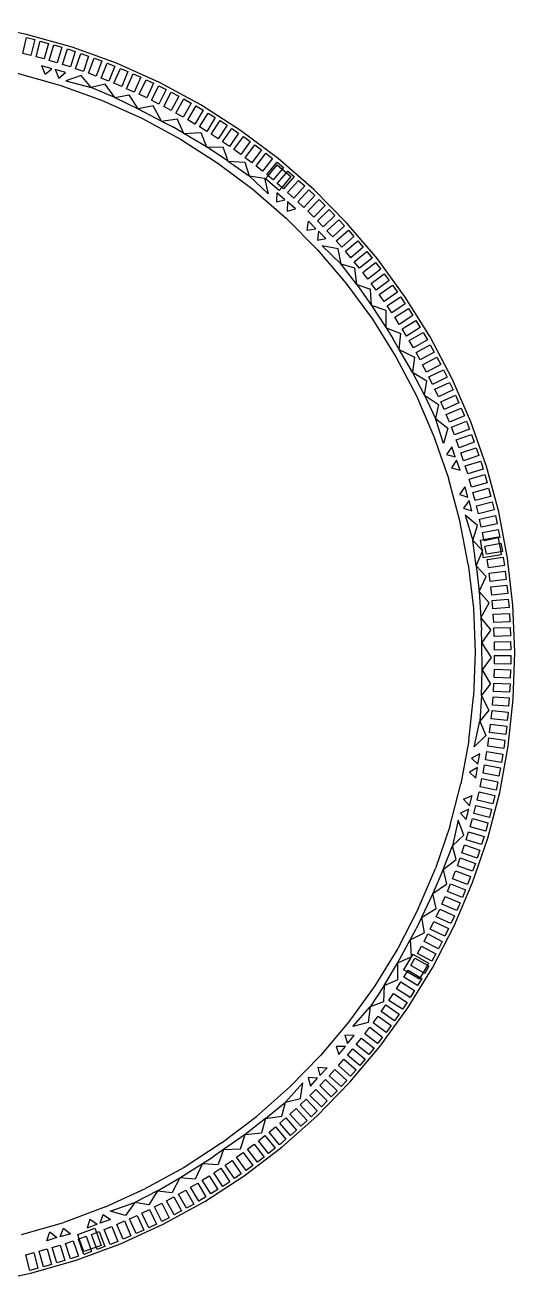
# Model space of a CAD drawing. Extents: x -761 to 761, y -265 to 265.
# Drawn here: x -460.5 to -406.6, y -64.1 to 74.3 of the extents above; entities that cross this region are included whole.
import ezdxf

# ---------------------------------------------------------------- set-up
doc = ezdxf.new("R2010")
doc.units = 0
doc.header["$MEASUREMENT"] = 0
doc.layers.get('0').update_dxf_attribs({"linetype": 'CONTINUOUS'})

msp = doc.modelspace()

# ---------------------------------------------------------------- linework, layer by layer
for p, q in [((-460.37, 73.29), (-465.45, 74.32)), ((-460.8, 71.22), (-460.37, 72.95)), ((-455.37, 71.89), (-460.37, 73.29)), ((-460.37, 72.95), (-459.47, 72.73)), ((-459.47, 72.73), (-459.9, 71)), ((-459.33, 70.85), (-458.86, 72.57)), ((-458.86, 72.57), (-457.97, 72.32)), ((-457.97, 72.32), (-458.45, 70.6)), ((-457.88, 70.44), (-457.37, 72.15)), ((-457.37, 72.15), (-456.49, 71.89)), ((-459.9, 71), (-460.8, 71.22)), ((-458.45, 70.6), (-459.33, 70.85)), ((-456.49, 71.89), (-456.99, 70.18)), ((-456.43, 70), (-455.88, 71.7)), ((-455.88, 71.7), (-455.01, 71.42)), ((-455.01, 71.42), (-455.55, 69.72)), ((-450.49, 70.13), (-455.37, 71.89)), ((-454.99, 69.53), (-454.41, 71.22)), ((-454.41, 71.22), (-453.54, 70.92)), ((-453.54, 70.92), (-454.12, 69.23)), ((-453.57, 69.03), (-452.95, 70.7)), ((-452.95, 70.7), (-452.08, 70.38)), ((-458.33, 68.91), (-458.71, 69.86)), ((-457.58, 69.51), (-458.71, 69.86)), ((-458.33, 68.91), (-457.58, 69.51)), ((-456.99, 70.18), (-457.88, 70.44)), ((-456.09, 69.12), (-457.22, 69.44)), ((-457.22, 69.44), (-456.82, 68.49)), ((-455.55, 69.72), (-456.43, 70)), ((-454.12, 69.23), (-454.99, 69.53)), ((-452.08, 70.38), (-452.71, 68.71)), ((-452.15, 68.5), (-451.5, 70.15)), ((-451.5, 70.15), (-450.64, 69.81)), ((-450.64, 69.81), (-451.3, 68.15)), ((-450.75, 67.93), (-450.05, 69.57)), ((-445.76, 68), (-450.49, 70.13)), ((-450.05, 69.57), (-449.21, 69.21)), ((-461.39, 69.04), (-456.71, 67.73)), ((-456.82, 68.49), (-456.09, 69.12)), ((-454.37, 68.79), (-456.05, 68.21)), ((-456.05, 68.21), (-453.25, 67.47)), ((-453.25, 67.47), (-454.37, 68.79)), ((-452.71, 68.71), (-453.57, 69.03)), ((-451.73, 67.84), (-453.25, 67.47)), ((-451.3, 68.15), (-452.15, 68.5)), ((-450.67, 66.36), (-451.73, 67.84)), ((-449.9, 67.57), (-450.75, 67.93)), ((-449.21, 69.21), (-449.9, 67.57)), ((-449.36, 67.33), (-448.63, 68.96)), ((-448.63, 68.96), (-447.79, 68.58)), ((-447.79, 68.58), (-448.52, 66.95)), ((-447.98, 66.71), (-447.22, 68.32)), ((-447.22, 68.32), (-446.39, 67.92)), ((-446.39, 67.92), (-447.15, 66.31)), ((-441.2, 65.54), (-445.76, 68)), ((-456.71, 67.73), (-452.13, 66.07)), ((-450.67, 66.36), (-453.25, 67.47)), ((-450.67, 66.36), (-449.07, 66.67)), ((-448.52, 66.95), (-449.36, 67.33)), ((-448.09, 65.13), (-449.07, 66.67)), ((-447.15, 66.31), (-447.98, 66.71)), ((-446.62, 66.05), (-445.82, 67.64)), ((-445.82, 67.64), (-445, 67.23)), ((-445, 67.23), (-445.8, 65.63)), ((-445.28, 65.36), (-444.44, 66.94)), ((-443.63, 66.5), (-444.46, 64.93)), ((-444.44, 66.94), (-443.63, 66.5)), ((-452.13, 66.07), (-447.7, 64.08)), ((-450.67, 66.36), (-448.09, 65.13)), ((-446.44, 65.43), (-448.09, 65.13)), ((-448.09, 65.13), (-445.51, 63.77)), ((-445.8, 65.63), (-446.62, 66.05)), ((-445.51, 63.77), (-446.44, 65.43)), ((-444.46, 64.93), (-445.28, 65.36)), ((-443.95, 64.64), (-443.07, 66.2)), ((-442.27, 65.75), (-443.14, 64.19)), ((-443.07, 66.2), (-442.27, 65.75)), ((-442.63, 63.9), (-441.72, 65.43)), ((-441.72, 65.43), (-440.93, 64.96)), ((-436.83, 62.74), (-441.2, 65.54)), ((-447.7, 64.08), (-443.42, 61.77)), ((-445.51, 63.77), (-443.78, 64.02)), ((-445.51, 63.77), (-444.28, 63.12)), ((-443.14, 64.19), (-443.95, 64.64)), ((-443.08, 62.41), (-443.78, 64.02)), ((-441.84, 63.43), (-442.63, 63.9)), ((-440.93, 64.96), (-441.84, 63.43)), ((-441.33, 63.12), (-440.39, 64.64)), ((-439.61, 64.15), (-440.55, 62.63)), ((-440.39, 64.64), (-439.61, 64.15)), ((-440.05, 62.31), (-439.08, 63.81)), ((-439.08, 63.81), (-438.31, 63.31)), ((-443.08, 62.41), (-444.28, 63.12)), ((-443.08, 62.41), (-441.18, 62.49)), ((-440.57, 60.93), (-443.08, 62.41)), ((-440.55, 62.63), (-441.33, 63.12)), ((-441.18, 62.49), (-440.57, 60.93)), ((-439.28, 61.81), (-440.05, 62.31)), ((-438.31, 63.31), (-439.28, 61.81)), ((-438.79, 61.48), (-437.79, 62.95)), ((-437.03, 62.43), (-438.03, 60.96)), ((-437.79, 62.95), (-437.03, 62.43)), ((-432.68, 59.63), (-436.83, 62.74)), ((-443.42, 61.77), (-439.32, 59.15)), ((-438.18, 59.37), (-440.57, 60.93)), ((-440.57, 60.93), (-438.75, 60.89)), ((-438.03, 60.96), (-438.79, 61.48)), ((-437.55, 60.62), (-436.51, 62.07)), ((-435.76, 61.53), (-436.8, 60.08)), ((-436.51, 62.07), (-435.76, 61.53)), ((-436.33, 59.73), (-435.25, 61.16)), ((-435.25, 61.16), (-434.52, 60.6)), ((-438.18, 59.37), (-438.75, 60.89)), ((-436.8, 60.08), (-437.55, 60.62)), ((-435.59, 59.18), (-436.33, 59.73)), ((-434.52, 60.6), (-435.59, 59.18)), ((-435.12, 58.81), (-434.02, 60.22)), ((-433.29, 59.65), (-434.4, 58.24)), ((-434.02, 60.22), (-433.29, 59.65)), ((-428.77, 56.22), (-432.68, 59.63)), ((-439.32, 59.15), (-435.43, 56.23)), ((-438.18, 59.37), (-435.88, 57.75)), ((-438.18, 59.37), (-436.36, 59.24)), ((-436.36, 59.24), (-435.88, 57.75)), ((-434.4, 58.24), (-435.12, 58.81)), ((-433.94, 57.87), (-432.8, 59.25)), ((-433.79, 57.75), (-432.8, 58.94)), ((-432.25, 58.47), (-433.23, 57.28)), ((-432.8, 59.25), (-432.09, 58.66)), ((-432.8, 58.94), (-432.25, 58.47)), ((-432.09, 58.66), (-432.25, 58.47)), ((-432.25, 58.47), (-431.77, 58.07)), ((-431.77, 58.07), (-431.61, 58.25)), ((-431.61, 58.25), (-430.91, 57.65)), ((-433.79, 55.75), (-435.88, 57.75)), ((-435.88, 57.75), (-434.17, 57.48)), ((-434.17, 57.48), (-433.79, 55.75)), ((-434.09, 57.41), (-433.79, 57.75)), ((-432.56, 56.12), (-434.09, 57.41)), ((-433.79, 57.75), (-433.94, 57.87)), ((-433.23, 57.28), (-433.79, 57.75)), ((-432.78, 56.9), (-431.77, 58.07)), ((-432.27, 56.46), (-432.78, 56.9)), ((-431.27, 57.65), (-432.27, 56.46)), ((-430.91, 57.65), (-432.08, 56.3)), ((-431.77, 58.07), (-431.27, 57.65)), ((-431.64, 55.91), (-430.44, 57.23)), ((-430.44, 57.23), (-429.76, 56.62)), ((-435.43, 56.23), (-431.76, 53.03)), ((-432.81, 55.88), (-432.87, 54.86)), ((-431.94, 55.09), (-432.81, 55.88)), ((-432.27, 56.46), (-432.56, 56.12)), ((-432.08, 56.3), (-432.27, 56.46)), ((-430.95, 55.29), (-431.64, 55.91)), ((-429.76, 56.62), (-430.95, 55.29)), ((-430.52, 54.89), (-429.29, 56.19)), ((-428.63, 55.56), (-429.85, 54.26)), ((-429.29, 56.19), (-428.63, 55.56)), ((-425.12, 52.53), (-428.77, 56.22)), ((-432.87, 54.86), (-431.94, 55.09)), ((-431.64, 54.87), (-431.68, 53.84)), ((-431.68, 53.84), (-430.76, 54.1)), ((-430.76, 54.1), (-431.64, 54.87)), ((-429.85, 54.26), (-430.52, 54.89)), ((-429.42, 53.85), (-428.17, 55.12)), ((-427.52, 54.47), (-428.77, 53.2)), ((-428.35, 52.78), (-427.07, 54.02)), ((-428.17, 55.12), (-427.52, 54.47)), ((-427.07, 54.02), (-426.43, 53.36)), ((-431.76, 53.03), (-428.34, 49.58)), ((-429.48, 51.74), (-429.34, 52.76)), ((-428.77, 53.2), (-429.42, 53.85)), ((-428.53, 51.91), (-429.34, 52.76)), ((-427.71, 52.12), (-428.35, 52.78)), ((-426.43, 53.36), (-427.71, 52.12)), ((-427.31, 51.69), (-426, 52.9)), ((-426, 52.9), (-425.37, 52.23)), ((-429.48, 51.74), (-428.53, 51.91)), ((-428.25, 51.66), (-428.36, 50.64)), ((-427.42, 50.83), (-428.25, 51.66)), ((-426.68, 51.01), (-427.31, 51.69)), ((-425.37, 52.23), (-426.68, 51.01)), ((-426.28, 50.57), (-424.95, 51.76)), ((-421.75, 48.59), (-425.12, 52.53)), ((-424.95, 51.76), (-424.34, 51.07)), ((-428.36, 50.64), (-427.42, 50.83)), ((-426.08, 49.7), (-427.83, 50.02)), ((-427.83, 50.02), (-425.75, 48.01)), ((-425.67, 49.88), (-426.28, 50.57)), ((-424.34, 51.07), (-425.67, 49.88)), ((-425.28, 49.44), (-423.93, 50.59)), ((-423.33, 49.89), (-424.69, 48.73)), ((-423.93, 50.59), (-423.33, 49.89)), ((-428.34, 49.58), (-425.18, 45.87)), ((-425.75, 48.01), (-426.08, 49.7)), ((-424.69, 48.73), (-425.28, 49.44)), ((-424.31, 48.28), (-422.93, 49.4)), ((-422.35, 48.68), (-423.73, 47.56)), ((-422.93, 49.4), (-422.35, 48.68)), ((-418.69, 44.4), (-421.75, 48.59)), ((-424.24, 47.58), (-425.75, 48.01)), ((-424.04, 45.78), (-425.75, 48.01)), ((-423.73, 47.56), (-424.31, 48.28)), ((-424.04, 45.78), (-424.24, 47.58)), ((-423.37, 47.1), (-421.96, 48.19)), ((-422.8, 46.37), (-423.37, 47.1)), ((-421.39, 47.46), (-422.8, 46.37)), ((-421.96, 48.19), (-421.39, 47.46)), ((-425.18, 45.87), (-422.31, 41.95)), ((-424.04, 45.78), (-422.39, 43.45)), ((-424.04, 45.78), (-422.5, 45.27)), ((-422.44, 45.89), (-421.01, 46.95)), ((-421.9, 45.15), (-422.44, 45.89)), ((-420.46, 46.21), (-421.9, 45.15)), ((-421.55, 44.67), (-420.09, 45.7)), ((-421.01, 46.95), (-420.46, 46.21)), ((-420.09, 45.7), (-419.56, 44.95)), ((-422.39, 43.45), (-422.5, 45.27)), ((-421.02, 43.92), (-421.55, 44.67)), ((-419.56, 44.95), (-421.02, 43.92)), ((-420.69, 43.43), (-419.21, 44.43)), ((-419.21, 44.43), (-418.69, 43.66)), ((-415.94, 40), (-418.69, 44.4)), ((-422.39, 43.45), (-420.81, 41)), ((-420.8, 42.9), (-422.39, 43.45)), ((-420.17, 42.66), (-420.69, 43.43)), ((-418.69, 43.66), (-420.17, 42.66)), ((-419.85, 42.17), (-418.35, 43.13)), ((-418.35, 43.13), (-417.85, 42.36)), ((-422.31, 41.95), (-419.74, 37.82)), ((-420.81, 41), (-420.8, 42.9)), ((-419.35, 41.39), (-419.85, 42.17)), ((-417.85, 42.36), (-419.35, 41.39)), ((-419.04, 40.89), (-417.52, 41.82)), ((-417.52, 41.82), (-417.04, 41.03)), ((-420.81, 41), (-420.05, 39.83)), ((-420.81, 41), (-419.17, 40.37)), ((-419.35, 38.63), (-419.17, 40.37)), ((-418.56, 40.1), (-419.04, 40.89)), ((-417.04, 41.03), (-418.56, 40.1)), ((-418.26, 39.6), (-416.72, 40.49)), ((-416.72, 40.49), (-416.25, 39.69)), ((-419.35, 38.63), (-420.05, 39.83)), ((-417.8, 38.8), (-418.26, 39.6)), ((-416.25, 39.69), (-417.8, 38.8)), ((-417.51, 38.28), (-415.94, 39.14)), ((-413.53, 35.41), (-415.94, 40)), ((-415.94, 39.14), (-415.5, 38.34)), ((-419.74, 37.82), (-417.47, 33.52)), ((-419.35, 38.63), (-417.66, 37.77)), ((-417.89, 36.11), (-419.35, 38.63)), ((-417.66, 37.77), (-417.89, 36.11)), ((-417.06, 37.48), (-417.51, 38.28)), ((-415.5, 38.34), (-417.06, 37.48)), ((-416.78, 36.95), (-415.2, 37.78)), ((-415.2, 37.78), (-414.78, 36.96)), ((-416.56, 33.58), (-417.89, 36.11)), ((-417.89, 36.11), (-416.32, 35.19)), ((-416.36, 36.14), (-416.78, 36.95)), ((-414.78, 36.96), (-416.36, 36.14)), ((-416.09, 35.61), (-414.49, 36.4)), ((-414.49, 36.4), (-414.08, 35.57)), ((-416.56, 33.58), (-416.32, 35.19)), ((-415.68, 34.78), (-416.09, 35.61)), ((-414.08, 35.57), (-415.68, 34.78)), ((-415.43, 34.25), (-413.81, 35)), ((-413.81, 35), (-413.42, 34.17)), ((-411.46, 30.65), (-413.53, 35.41)), ((-417.47, 33.52), (-415.53, 29.06)), ((-416.56, 33.58), (-415.04, 32.58)), ((-416.56, 33.58), (-415.35, 31.04)), ((-415.04, 33.41), (-415.43, 34.25)), ((-413.42, 34.17), (-415.04, 33.41)), ((-414.79, 32.87), (-413.16, 33.59)), ((-413.16, 33.59), (-412.79, 32.75)), ((-415.04, 32.58), (-415.35, 31.04)), ((-414.42, 32.03), (-414.79, 32.87)), ((-412.79, 32.75), (-414.42, 32.03)), ((-414.19, 31.48), (-412.54, 32.17)), ((-412.54, 32.17), (-412.19, 31.31)), ((-414.5, 28.28), (-415.35, 31.04)), ((-415.35, 31.04), (-413.99, 29.98)), ((-413.84, 30.63), (-414.19, 31.48)), ((-412.19, 31.31), (-413.84, 30.63)), ((-413.62, 30.08), (-411.96, 30.72)), ((-411.96, 30.72), (-411.62, 29.86)), ((-409.75, 25.76), (-411.46, 30.65)), ((-413.99, 29.98), (-414.5, 28.28)), ((-413.29, 29.22), (-413.62, 30.08)), ((-411.62, 29.86), (-413.29, 29.22)), ((-413.08, 28.67), (-411.4, 29.27)), ((-411.4, 29.27), (-411.09, 28.41)), ((-415.53, 29.06), (-413.93, 24.47)), ((-413.58, 27.91), (-414.14, 27.05)), ((-413.21, 26.8), (-413.58, 27.91)), ((-412.77, 27.8), (-413.08, 28.67)), ((-411.09, 28.41), (-412.77, 27.8)), ((-412.57, 27.24), (-410.88, 27.81)), ((-410.88, 27.81), (-410.59, 26.94)), ((-414.14, 27.05), (-413.21, 26.8)), ((-413.06, 26.46), (-413.6, 25.59)), ((-412.66, 25.35), (-413.06, 26.46)), ((-412.28, 26.37), (-412.57, 27.24)), ((-410.59, 26.94), (-412.28, 26.37)), ((-412.1, 25.8), (-410.39, 26.34)), ((-410.39, 26.34), (-410.12, 25.46)), ((-413.6, 25.59), (-412.66, 25.35)), ((-411.82, 24.92), (-412.1, 25.8)), ((-410.12, 25.46), (-411.82, 24.92)), ((-408.4, 20.75), (-409.75, 25.76)), ((-412.67, 19.77), (-413.93, 24.47)), ((-411.65, 24.36), (-409.94, 24.85)), ((-411.4, 23.47), (-411.65, 24.36)), ((-409.68, 23.96), (-411.4, 23.47)), ((-409.94, 24.85), (-409.68, 23.96)), ((-412.7, 22.68), (-412.09, 23.49)), ((-412.7, 22.68), (-411.79, 22.36)), ((-411.79, 22.36), (-412.09, 23.49)), ((-411.24, 22.9), (-409.52, 23.36)), ((-411, 22.01), (-411.24, 22.9)), ((-409.28, 22.46), (-411, 22.01)), ((-409.52, 23.36), (-409.28, 22.46)), ((-411.67, 22.01), (-412.27, 21.17)), ((-412.27, 21.17), (-411.35, 20.88)), ((-411.35, 20.88), (-411.67, 22.01)), ((-410.86, 21.43), (-409.13, 21.85)), ((-410.64, 20.54), (-410.86, 21.43)), ((-408.91, 20.96), (-410.64, 20.54)), ((-409.13, 21.85), (-408.91, 20.96)), ((-411.76, 14.99), (-412.67, 19.77)), ((-412.1, 20.37), (-411.27, 17.6)), ((-410.74, 19.24), (-412.1, 20.37)), ((-410.51, 19.96), (-408.77, 20.34)), ((-410.32, 19.06), (-410.51, 19.96)), ((-408.57, 19.44), (-410.32, 19.06)), ((-408.77, 20.34), (-408.57, 19.44)), ((-407.43, 15.65), (-408.4, 20.75)), ((-411.27, 17.6), (-410.74, 19.24)), ((-410.2, 18.48), (-408.45, 18.82)), ((-410.05, 17.72), (-410.2, 18.48)), ((-410.05, 17.72), (-408.47, 18)), ((-408.47, 18), (-408.45, 17.88)), ((-408.45, 18.82), (-408.27, 17.92)), ((-410.87, 14.82), (-411.27, 17.6)), ((-410.25, 16.58), (-411.27, 17.6)), ((-410.44, 17.65), (-410.05, 17.72)), ((-410.44, 17.65), (-410.1, 15.68)), ((-410.02, 17.58), (-410.05, 17.72)), ((-408.45, 17.88), (-410.02, 17.58)), ((-409.92, 16.99), (-408.34, 17.26)), ((-409.76, 16.08), (-409.92, 16.99)), ((-408.27, 17.92), (-408.45, 17.88)), ((-408.45, 17.88), (-408.34, 17.26)), ((-408.34, 17.26), (-408.16, 17.29)), ((-408.34, 17.26), (-408.18, 16.36)), ((-408.16, 17.29), (-408, 16.39)), ((-410.87, 14.82), (-410.22, 16.37)), ((-410.17, 16.49), (-410.25, 16.58)), ((-410.22, 16.37), (-410.17, 16.49)), ((-408.13, 16.03), (-410.1, 15.68)), ((-408.18, 16.36), (-409.76, 16.08)), ((-409.67, 15.5), (-407.9, 15.76)), ((-409.53, 14.59), (-409.67, 15.5)), ((-408, 16.39), (-408.18, 16.36)), ((-408.18, 16.36), (-408.13, 16.03)), ((-407.9, 15.76), (-407.77, 14.85)), ((-406.84, 10.5), (-407.43, 15.65)), ((-411.76, 14.99), (-411.2, 10.16)), ((-410.87, 14.82), (-409.77, 13.62)), ((-410.87, 14.82), (-410.57, 11.98)), ((-407.77, 14.85), (-409.53, 14.59)), ((-409.45, 14), (-407.68, 14.22)), ((-409.34, 13.09), (-409.45, 14)), ((-407.68, 14.22), (-407.57, 13.31)), ((-410.57, 11.98), (-409.77, 13.62)), ((-407.57, 13.31), (-409.34, 13.09)), ((-409.27, 12.5), (-407.5, 12.68)), ((-409.18, 11.58), (-409.27, 12.5)), ((-407.5, 12.68), (-407.4, 11.76)), ((-409.46, 10.73), (-410.57, 11.98)), ((-410.57, 11.98), (-410.39, 9.07)), ((-407.4, 11.76), (-409.18, 11.58)), ((-409.12, 10.99), (-407.35, 11.13)), ((-407.35, 11.13), (-407.27, 10.21)), ((-411.2, 10.16), (-411, 5.3)), ((-410.39, 9.07), (-409.46, 10.73)), ((-409.05, 10.07), (-409.12, 10.99)), ((-407.27, 10.21), (-409.05, 10.07)), ((-406.63, 5.31), (-406.84, 10.5)), ((-410.39, 9.07), (-409.27, 7.72)), ((-410.39, 9.07), (-410.29, 7.68)), ((-409.01, 9.48), (-407.23, 9.58)), ((-408.95, 8.56), (-409.01, 9.48)), ((-407.17, 8.66), (-408.95, 8.56)), ((-407.23, 9.58), (-407.17, 8.66)), ((-410.28, 6.29), (-410.29, 7.68)), ((-410.28, 6.29), (-409.27, 7.72)), ((-408.93, 7.97), (-407.15, 8.03)), ((-408.89, 7.05), (-408.93, 7.97)), ((-407.11, 7.11), (-408.89, 7.05)), ((-407.15, 8.03), (-407.11, 7.11)), ((-410.28, 6.29), (-409.22, 4.71)), ((-410.23, 3.38), (-410.28, 6.29)), ((-408.88, 6.45), (-407.1, 6.48)), ((-408.87, 5.53), (-408.88, 6.45)), ((-407.08, 5.56), (-408.87, 5.53)), ((-407.1, 6.48), (-407.08, 5.56)), ((-411, 5.3), (-411.17, 0.44)), ((-409.22, 4.71), (-410.23, 3.38)), ((-408.87, 4.02), (-408.86, 4.94)), ((-408.86, 4.94), (-407.08, 4.93)), ((-407.08, 4.93), (-407.09, 4)), ((-406.8, 0.13), (-406.63, 5.31)), ((-410.31, 0.52), (-410.23, 3.38)), ((-410.23, 3.38), (-409.31, 1.8)), ((-408.91, 2.51), (-408.88, 3.43)), ((-408.88, 3.43), (-407.1, 3.37)), ((-407.09, 4), (-408.87, 4.02)), ((-407.1, 3.37), (-407.13, 2.45)), ((-410.31, 0.52), (-409.31, 1.8)), ((-408.99, 0.99), (-408.94, 1.91)), ((-408.94, 1.91), (-407.16, 1.82)), ((-407.13, 2.45), (-408.91, 2.51)), ((-407.16, 1.82), (-407.21, 0.9)), ((-411.69, -4.4), (-411.17, 0.44)), ((-410.31, 0.52), (-410.49, -2.28)), ((-410.31, 0.52), (-409.48, -1.09)), ((-409.09, -0.52), (-409.02, 0.4)), ((-409.02, 0.4), (-407.25, 0.27)), ((-407.21, 0.9), (-408.99, 0.99)), ((-407.36, -5.03), (-406.8, 0.13)), ((-407.25, 0.27), (-407.32, -0.65)), ((-409.48, -1.09), (-410.49, -2.28)), ((-409.23, -2.02), (-409.14, -1.11)), ((-409.14, -1.11), (-407.37, -1.28)), ((-407.32, -0.65), (-409.09, -0.52)), ((-407.37, -1.28), (-407.46, -2.2)), ((-411.11, -5.11), (-410.49, -2.28)), ((-410.49, -2.28), (-409.83, -3.88)), ((-409.41, -3.53), (-409.3, -2.61)), ((-409.3, -2.61), (-407.53, -2.82)), ((-407.46, -2.2), (-409.23, -2.02)), ((-409.83, -3.88), (-411.11, -5.11)), ((-409.62, -5.03), (-409.49, -4.11)), ((-409.49, -4.11), (-407.72, -4.37)), ((-407.64, -3.74), (-409.41, -3.53)), ((-407.53, -2.82), (-407.64, -3.74)), ((-411.69, -4.4), (-412.56, -9.18)), ((-407.85, -5.28), (-409.62, -5.03)), ((-408.3, -10.13), (-407.36, -5.03)), ((-407.72, -4.37), (-407.85, -5.28)), ((-410.48, -5.88), (-411.39, -6.36)), ((-411.39, -6.36), (-410.71, -7.03)), ((-410.71, -7.03), (-410.48, -5.88)), ((-409.86, -6.53), (-409.71, -5.62)), ((-408.1, -6.82), (-409.86, -6.53)), ((-409.71, -5.62), (-407.95, -5.91)), ((-407.95, -5.91), (-408.1, -6.82)), ((-410.74, -7.4), (-411.64, -7.9)), ((-411.64, -7.9), (-410.93, -8.56)), ((-410.93, -8.56), (-410.74, -7.4)), ((-410.13, -8.01), (-409.96, -7.11)), ((-408.38, -8.35), (-410.13, -8.01)), ((-409.96, -7.11), (-408.21, -7.44)), ((-408.21, -7.44), (-408.38, -8.35)), ((-413.79, -13.89), (-412.56, -9.18)), ((-410.44, -9.5), (-410.25, -8.59)), ((-408.69, -9.87), (-410.44, -9.5)), ((-410.25, -8.59), (-408.5, -8.96)), ((-408.5, -8.96), (-408.69, -9.87)), ((-412.28, -10.88), (-411.34, -10.46)), ((-412.28, -10.88), (-411.64, -11.6)), ((-411.64, -11.6), (-411.34, -10.46)), ((-410.78, -10.97), (-410.57, -10.07)), ((-409.04, -11.38), (-410.78, -10.97)), ((-410.57, -10.07), (-408.83, -10.48)), ((-409.61, -15.15), (-408.3, -10.13)), ((-408.83, -10.48), (-409.04, -11.38)), ((-411.7, -11.96), (-412.63, -12.4)), ((-412.63, -12.4), (-411.98, -13.11)), ((-411.98, -13.11), (-411.7, -11.96)), ((-411.15, -12.44), (-410.92, -11.55)), ((-409.42, -12.89), (-411.15, -12.44)), ((-410.92, -11.55), (-409.19, -11.99)), ((-409.19, -11.99), (-409.42, -12.89)), ((-412.88, -13.19), (-413.51, -16.01)), ((-412.24, -14.84), (-412.88, -13.19)), ((-411.55, -13.9), (-411.3, -13.01)), ((-411.3, -13.01), (-409.59, -13.49)), ((-409.59, -13.49), (-409.84, -14.38)), ((-413.79, -13.89), (-415.36, -18.49)), ((-413.51, -16.01), (-412.24, -14.84)), ((-411.99, -15.35), (-411.72, -14.46)), ((-411.72, -14.46), (-410.02, -14.99)), ((-409.84, -14.38), (-411.55, -13.9)), ((-411.28, -20.06), (-409.61, -15.15)), ((-410.02, -14.99), (-410.29, -15.87)), ((-414.52, -18.63), (-413.51, -16.01)), ((-413.09, -17.51), (-413.51, -16.01)), ((-412.46, -16.78), (-412.17, -15.91)), ((-412.17, -15.91), (-410.48, -16.47)), ((-410.29, -15.87), (-411.99, -15.35)), ((-410.48, -16.47), (-410.77, -17.35)), ((-414.52, -18.63), (-413.09, -17.51)), ((-412.96, -18.21), (-412.65, -17.34)), ((-412.65, -17.34), (-410.97, -17.94)), ((-410.77, -17.35), (-412.46, -16.78)), ((-410.97, -17.94), (-411.28, -18.81)), ((-417.27, -22.96), (-415.36, -18.49)), ((-414.52, -18.63), (-415.65, -21.26)), ((-414.52, -18.63), (-414.15, -20.21)), ((-413.49, -19.63), (-413.17, -18.77)), ((-413.17, -18.77), (-411.5, -19.4)), ((-411.28, -18.81), (-412.96, -18.21)), ((-415.65, -21.26), (-414.15, -20.21)), ((-414.06, -21.03), (-413.71, -20.18)), ((-413.71, -20.18), (-412.06, -20.85)), ((-411.83, -20.27), (-413.49, -19.63)), ((-413.32, -24.83), (-411.28, -20.06)), ((-411.5, -19.4), (-411.83, -20.27)), ((-415.65, -21.26), (-416.91, -23.88)), ((-415.29, -22.89), (-415.65, -21.26)), ((-414.65, -22.43), (-414.29, -21.58)), ((-414.29, -21.58), (-412.65, -22.29)), ((-412.41, -21.71), (-414.06, -21.03)), ((-412.06, -20.85), (-412.41, -21.71)), ((-417.27, -22.96), (-419.51, -27.29)), ((-416.91, -23.88), (-415.29, -22.89)), ((-415.28, -23.81), (-414.89, -22.97)), ((-414.89, -22.97), (-413.28, -23.72)), ((-413.02, -23.14), (-414.65, -22.43)), ((-412.65, -22.29), (-413.02, -23.14)), ((-416.91, -23.88), (-417.51, -25.14)), ((-416.91, -23.88), (-416.6, -25.6)), ((-415.94, -25.17), (-415.53, -24.34)), ((-415.7, -29.44), (-413.32, -24.83)), ((-415.53, -24.34), (-413.93, -25.12)), ((-413.66, -24.55), (-415.28, -23.81)), ((-413.28, -23.72), (-413.66, -24.55)), ((-418.17, -26.36), (-417.51, -25.14)), ((-418.17, -26.36), (-416.6, -25.6)), ((-416.62, -26.52), (-416.2, -25.7)), ((-416.2, -25.7), (-414.62, -26.52)), ((-414.33, -25.95), (-415.94, -25.17)), ((-413.93, -25.12), (-414.33, -25.95)), ((-419.51, -27.29), (-422.05, -31.43)), ((-419.56, -28.92), (-418.17, -26.36)), ((-418.17, -26.36), (-418.03, -28.21)), ((-417.34, -27.85), (-416.9, -27.04)), ((-416.9, -27.04), (-415.33, -27.9)), ((-415.04, -27.34), (-416.62, -26.52)), ((-414.62, -26.52), (-415.04, -27.34)), ((-421.02, -31.38), (-419.56, -28.92)), ((-418.07, -28.27), (-419.56, -28.92)), ((-419.56, -28.92), (-419.53, -30.74)), ((-417.87, -27.93), (-418.87, -29.66)), ((-418.08, -29.17), (-417.63, -28.37)), ((-418.02, -28.25), (-418.07, -28.27)), ((-418.03, -28.21), (-418.02, -28.25)), ((-417.87, -27.93), (-416.14, -28.94)), ((-417.63, -28.37), (-416.26, -29.15)), ((-415.77, -28.71), (-417.34, -27.85)), ((-416.14, -28.94), (-416.26, -29.15)), ((-415.33, -27.9), (-415.77, -28.71)), ((-418.5, -29.88), (-418.87, -29.66)), ((-418.86, -30.47), (-418.5, -29.88)), ((-418.5, -29.88), (-418.38, -29.68)), ((-417.14, -30.67), (-418.5, -29.88)), ((-418.41, -33.85), (-415.7, -29.44)), ((-418.38, -29.68), (-417.04, -30.49)), ((-416.72, -29.95), (-418.08, -29.17)), ((-416.72, -29.95), (-417.04, -30.49)), ((-416.26, -29.15), (-416.72, -29.95)), ((-416.54, -30.06), (-416.72, -29.95)), ((-416.08, -29.26), (-416.54, -30.06)), ((-416.26, -29.15), (-416.08, -29.26)), ((-422.05, -31.43), (-424.9, -35.37)), ((-421.02, -31.38), (-422.55, -33.73)), ((-421.02, -31.38), (-421.09, -33.19)), ((-421.02, -31.38), (-419.53, -30.74)), ((-419.66, -31.75), (-419.17, -30.97)), ((-418.15, -32.71), (-419.66, -31.75)), ((-419.17, -30.97), (-417.66, -31.93)), ((-417.33, -31.39), (-418.86, -30.47)), ((-416.86, -30.6), (-417.33, -31.39)), ((-417.04, -30.49), (-417.14, -30.67)), ((-417.04, -30.49), (-416.86, -30.6)), ((-421.09, -33.19), (-422.55, -33.73)), ((-420.49, -33.02), (-419.98, -32.25)), ((-419.01, -34), (-420.49, -33.02)), ((-419.98, -32.25), (-418.5, -33.24)), ((-417.66, -31.93), (-418.15, -32.71)), ((-424.47, -35.9), (-422.55, -33.73)), ((-422.55, -33.73), (-422.76, -35.45)), ((-421.45, -38.06), (-418.41, -33.85)), ((-421.35, -34.26), (-420.82, -33.5)), ((-419.89, -35.28), (-421.35, -34.26)), ((-420.82, -33.5), (-419.36, -34.53)), ((-419.36, -34.53), (-419.89, -35.28)), ((-418.5, -33.24), (-419.01, -34)), ((-424.9, -35.37), (-428.03, -39.1)), ((-422.76, -35.45), (-424.47, -35.9)), ((-423.15, -36.69), (-422.59, -35.96)), ((-422.59, -35.96), (-421.18, -37.05)), ((-422.24, -35.49), (-421.69, -34.74)), ((-420.8, -36.54), (-422.24, -35.49)), ((-421.69, -34.74), (-420.26, -35.8)), ((-420.26, -35.8), (-420.8, -36.54)), ((-425.33, -36.85), (-425.06, -37.77)), ((-424.3, -36.87), (-425.33, -36.85)), ((-425.06, -37.77), (-424.3, -36.87)), ((-424.09, -37.88), (-423.52, -37.16)), ((-423.52, -37.16), (-422.13, -38.28)), ((-421.74, -37.78), (-423.15, -36.69)), ((-421.18, -37.05), (-421.74, -37.78)), ((-425.27, -38.08), (-426.3, -38.08)), ((-426.3, -38.08), (-426.01, -38.99)), ((-426.01, -38.99), (-425.27, -38.08)), ((-425.06, -39.04), (-424.47, -38.34)), ((-424.79, -42.03), (-421.45, -38.06)), ((-424.47, -38.34), (-423.1, -39.49)), ((-422.7, -38.99), (-424.09, -37.88)), ((-422.13, -38.28), (-422.7, -38.99)), ((-431.42, -42.58), (-428.03, -39.1)), ((-426.05, -40.19), (-425.45, -39.49)), ((-425.45, -39.49), (-424.11, -40.67)), ((-423.7, -40.19), (-425.06, -39.04)), ((-423.1, -39.49), (-423.7, -40.19)), ((-429.37, -41.52), (-429.14, -42.45)), ((-428.34, -41.59), (-429.37, -41.52)), ((-428.31, -40.36), (-428.11, -41.3)), ((-428.31, -40.36), (-427.29, -40.46)), ((-428.11, -41.3), (-427.29, -40.46)), ((-427.07, -41.31), (-426.45, -40.63)), ((-425.76, -42.51), (-427.07, -41.31)), ((-426.45, -40.63), (-425.13, -41.83)), ((-424.71, -41.36), (-426.05, -40.19)), ((-424.11, -40.67), (-424.71, -41.36)), ((-435.07, -45.8), (-431.42, -42.58)), ((-429.97, -42.08), (-431.89, -44.23)), ((-430.22, -43.83), (-429.97, -42.08)), ((-429.18, -43.48), (-428.52, -42.83)), ((-429.14, -42.45), (-428.34, -41.59)), ((-428.52, -42.83), (-427.27, -44.09)), ((-428.41, -45.75), (-424.79, -42.03)), ((-428.11, -42.4), (-427.47, -41.74)), ((-426.83, -43.64), (-428.11, -42.4)), ((-427.47, -41.74), (-426.19, -42.97)), ((-425.13, -41.83), (-425.76, -42.51)), ((-434.06, -46.03), (-431.89, -44.23)), ((-432.26, -45.75), (-431.89, -44.23)), ((-431.89, -44.23), (-430.22, -43.83)), ((-430.27, -44.53), (-429.6, -43.89)), ((-429.6, -43.89), (-428.37, -45.18)), ((-427.92, -44.74), (-429.18, -43.48)), ((-427.27, -44.09), (-427.92, -44.74)), ((-426.19, -42.97), (-426.83, -43.64)), ((-431.38, -45.55), (-430.7, -44.93)), ((-430.18, -46.87), (-431.38, -45.55)), ((-430.7, -44.93), (-429.5, -46.25)), ((-429.04, -45.82), (-430.27, -44.53)), ((-428.37, -45.18), (-429.04, -45.82)), ((-438.94, -48.75), (-435.07, -45.8)), ((-434.06, -46.03), (-436.33, -47.77)), ((-434.06, -46.03), (-434.51, -47.59)), ((-434.06, -46.03), (-432.26, -45.75)), ((-433.67, -47.52), (-432.96, -46.93)), ((-432.96, -46.93), (-431.82, -48.31)), ((-432.51, -46.55), (-431.82, -45.94)), ((-431.34, -47.9), (-432.51, -46.55)), ((-432.29, -49.18), (-428.41, -45.75)), ((-431.82, -45.94), (-430.65, -47.29)), ((-429.5, -46.25), (-430.18, -46.87)), ((-436.33, -47.77), (-438.71, -49.44)), ((-436.81, -49.37), (-436.33, -47.77)), ((-436.33, -47.77), (-434.51, -47.59)), ((-434.85, -48.47), (-434.13, -47.9)), ((-434.13, -47.9), (-433.02, -49.29)), ((-432.53, -48.9), (-433.67, -47.52)), ((-431.82, -48.31), (-432.53, -48.9)), ((-430.65, -47.29), (-431.34, -47.9)), ((-438.94, -48.75), (-443.02, -51.4)), ((-438.71, -49.44), (-439.85, -50.25)), ((-438.71, -49.44), (-439.28, -51.1)), ((-438.71, -49.44), (-436.81, -49.37)), ((-437.27, -50.29), (-436.52, -49.75)), ((-436.52, -49.75), (-435.47, -51.19)), ((-436.42, -52.32), (-432.29, -49.18)), ((-436.05, -49.39), (-435.31, -48.84)), ((-434.97, -50.82), (-436.05, -49.39)), ((-435.31, -48.84), (-434.23, -50.26)), ((-433.74, -49.87), (-434.85, -48.47)), ((-433.02, -49.29), (-433.74, -49.87)), ((-443.49, -52.55), (-441.02, -50.98)), ((-441.02, -50.98), (-441.82, -52.71)), ((-441.02, -50.98), (-439.85, -50.25)), ((-441.02, -50.98), (-439.28, -51.1)), ((-438.51, -51.16), (-437.75, -50.63)), ((-437.49, -52.63), (-438.51, -51.16)), ((-437.75, -50.63), (-436.74, -52.1)), ((-436.22, -51.73), (-437.27, -50.29)), ((-435.47, -51.19), (-436.22, -51.73)), ((-434.23, -50.26), (-434.97, -50.82)), ((-443.02, -51.4), (-447.28, -53.74)), ((-445.96, -53.97), (-443.49, -52.55)), ((-443.49, -52.55), (-444.35, -54.15)), ((-441.82, -52.71), (-443.49, -52.55)), ((-441.04, -52.81), (-440.26, -52.32)), ((-440.77, -55.15), (-436.42, -52.32)), ((-440.26, -52.32), (-439.31, -53.83)), ((-439.77, -52), (-439, -51.49)), ((-438.78, -53.49), (-439.77, -52)), ((-439, -51.49), (-438.01, -52.98)), ((-436.74, -52.1), (-437.49, -52.63)), ((-451.7, -55.76), (-447.28, -53.74)), ((-445.96, -53.97), (-448.45, -55.28)), ((-445.96, -53.97), (-446.91, -55.52)), ((-445.96, -53.97), (-444.35, -54.15)), ((-443.65, -54.35), (-442.84, -53.89)), ((-442.84, -53.89), (-441.96, -55.44)), ((-442.33, -53.59), (-441.54, -53.12)), ((-441.42, -55.12), (-442.33, -53.59)), ((-441.54, -53.12), (-440.63, -54.65)), ((-440.09, -54.32), (-441.04, -52.81)), ((-439.31, -53.83), (-440.09, -54.32)), ((-438.01, -52.98), (-438.78, -53.49)), ((-451.18, -56.23), (-448.45, -55.28)), ((-448.45, -55.28), (-449.47, -56.68)), ((-446.91, -55.52), (-448.45, -55.28)), ((-446.31, -55.76), (-445.49, -55.35)), ((-445.49, -55.35), (-444.68, -56.94)), ((-445.32, -57.65), (-440.77, -55.15)), ((-444.97, -55.07), (-444.16, -54.63)), ((-444.13, -56.64), (-444.97, -55.07)), ((-444.16, -54.63), (-443.32, -56.2)), ((-442.76, -55.9), (-443.65, -54.35)), ((-440.63, -54.65), (-441.42, -55.12)), ((-451.7, -55.76), (-456.27, -57.45)), ((-452.26, -57.55), (-451.93, -56.57)), ((-451.93, -56.57), (-451.15, -57.14)), ((-449.47, -56.68), (-451.18, -56.23)), ((-449.04, -57.06), (-448.21, -56.68)), ((-448.21, -56.68), (-447.47, -58.31)), ((-447.67, -56.43), (-446.84, -56.03)), ((-446.9, -58.04), (-447.67, -56.43)), ((-446.84, -56.03), (-446.07, -57.64)), ((-445.5, -57.35), (-446.31, -55.76)), ((-443.32, -56.2), (-444.13, -56.64)), ((-441.96, -55.44), (-442.76, -55.9)), ((-460.94, -58.8), (-456.27, -57.45)), ((-456.68, -59.03), (-456.29, -58.09)), ((-456.29, -58.09), (-455.55, -58.71)), ((-454.74, -58.78), (-452.86, -58.1)), ((-453.41, -57.1), (-453.71, -58.08)), ((-452.61, -57.65), (-453.71, -58.08)), ((-453.41, -57.1), (-452.61, -57.65)), ((-452.86, -58.1), (-452.69, -58.57)), ((-451.15, -57.14), (-452.26, -57.55)), ((-451.83, -58.24), (-450.98, -57.89)), ((-450.98, -57.89), (-450.31, -59.55)), ((-450.43, -57.67), (-449.58, -57.3)), ((-449.73, -59.31), (-450.43, -57.67)), ((-450.04, -59.81), (-445.32, -57.65)), ((-449.58, -57.3), (-448.88, -58.94)), ((-448.31, -58.69), (-449.04, -57.06)), ((-446.07, -57.64), (-446.9, -58.04)), ((-444.68, -56.94), (-445.5, -57.35)), ((-458.16, -59.47), (-457.8, -58.51)), ((-457.04, -59.11), (-458.16, -59.47)), ((-457.8, -58.51), (-457.04, -59.11)), ((-455.55, -58.71), (-456.68, -59.03)), ((-456.1, -59.77), (-455.23, -59.48)), ((-455.23, -59.48), (-454.67, -61.18)), ((-454.57, -59.26), (-454.74, -58.78)), ((-454.67, -59.29), (-454.57, -59.26)), ((-454.08, -60.98), (-454.67, -59.29)), ((-454.57, -59.26), (-453.8, -58.98)), ((-454.06, -60.66), (-454.57, -59.26)), ((-453.8, -58.98), (-453.31, -60.39)), ((-453.24, -58.78), (-452.69, -58.57)), ((-452.72, -60.17), (-453.24, -58.78)), ((-452.69, -58.57), (-452.38, -58.45)), ((-452.69, -58.57), (-452.18, -59.98)), ((-452.38, -58.45), (-451.75, -60.12)), ((-451.16, -59.9), (-451.83, -58.24)), ((-448.88, -58.94), (-449.73, -59.31)), ((-447.47, -58.31), (-448.31, -58.69)), ((-460.46, -61.01), (-459.57, -60.78)), ((-459.57, -60.78), (-459.13, -62.51)), ((-459, -60.63), (-458.11, -60.38)), ((-458.52, -62.35), (-459, -60.63)), ((-458.11, -60.38), (-457.63, -62.1)), ((-457.55, -60.21), (-456.67, -59.95)), ((-457.03, -61.92), (-457.55, -60.21)), ((-456.67, -59.95), (-456.15, -61.66)), ((-455.55, -61.47), (-456.1, -59.77)), ((-454.9, -61.61), (-450.04, -59.81)), ((-453.21, -60.67), (-454.08, -60.98)), ((-453.31, -60.39), (-454.06, -60.66)), ((-452.72, -60.17), (-453.31, -60.39)), ((-453.31, -60.39), (-453.21, -60.67)), ((-452.18, -59.98), (-452.72, -60.17)), ((-452.61, -60.45), (-452.72, -60.17)), ((-451.75, -60.12), (-452.61, -60.45)), ((-450.31, -59.55), (-451.16, -59.9)), ((-460.02, -62.74), (-460.46, -61.01)), ((-459.89, -63.04), (-454.9, -61.61)), ((-457.63, -62.1), (-458.52, -62.35)), ((-456.15, -61.66), (-457.03, -61.92)), ((-454.67, -61.18), (-455.55, -61.47)), ((-464.96, -64.11), (-459.89, -63.04)), ((-459.13, -62.51), (-460.02, -62.74))]:
    msp.add_line(p, q)

doc.saveas('drawing.dxf')
